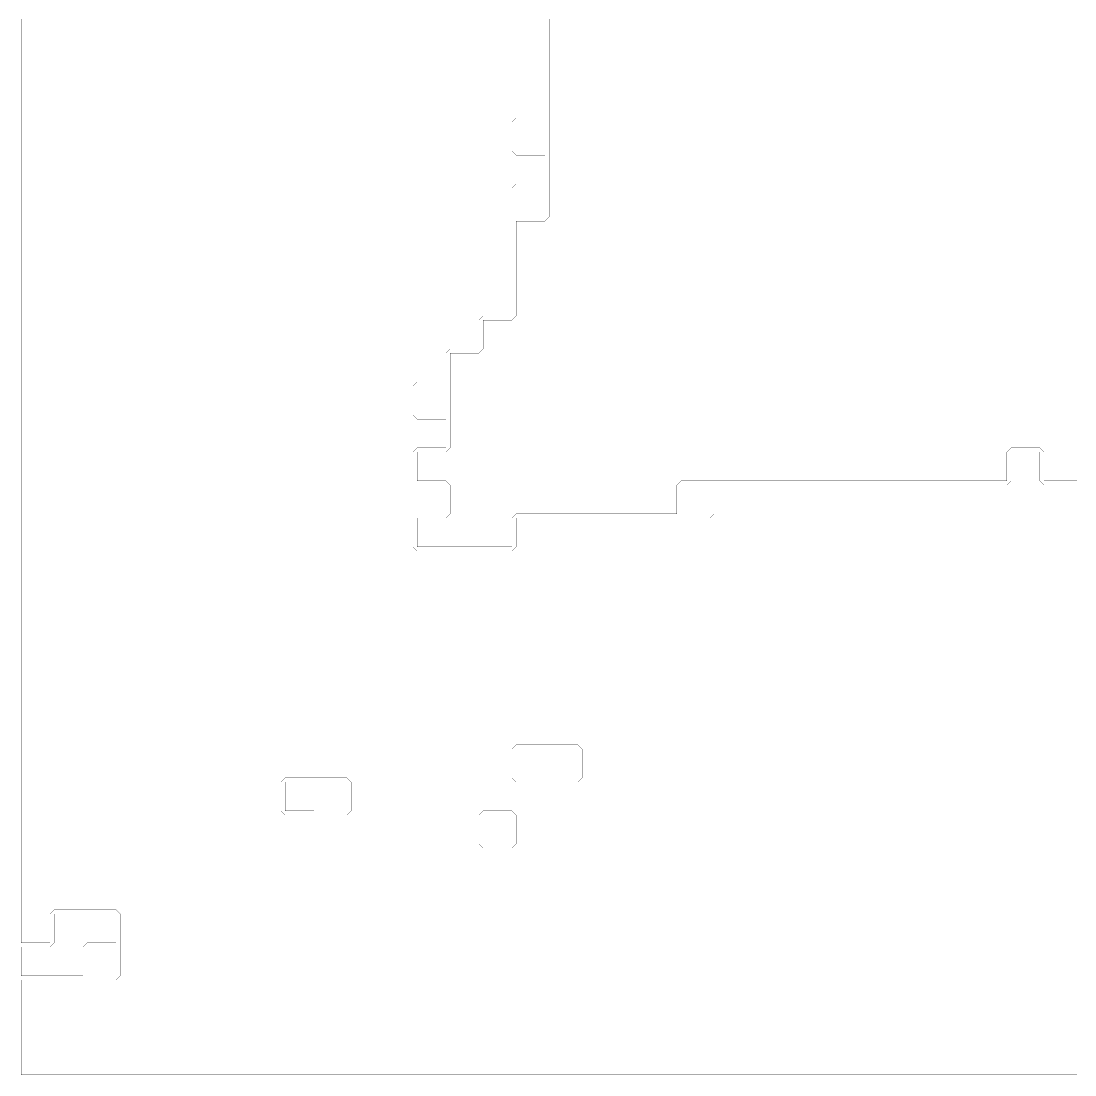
# Model space of a CAD drawing. Header units: metres. Extents: x 0 to 4990, y -4990 to 0.
# Drawn here: x 0 to 2495, y -4990 to -2495 of the extents above; entities that cross this region are included whole.
import ezdxf

# ---------------------------------------------------------------- set-up
doc = ezdxf.new("R2010")
doc.units = ezdxf.units.M
doc.layers.add('conductor', color=1, linetype='Continuous')
doc.layers.add('substrate', color=5, linetype='Continuous')

msp = doc.modelspace()

# ---------------------------------------------------------------- linework, layer by layer
at = {"layer": 'conductor', "const_width": 0.5}
msp.add_lwpolyline([(1250, -2490.234375), (1250, -2500), (1250, -2509.765625), (1250, -2519.53125), (1250, -2529.296875), (1250, -2539.0625), (1250, -2548.828125), (1250, -2558.59375), (1250, -2568.359375), (1250, -2578.125), (1250, -2587.890625), (1250, -2597.65625), (1250, -2607.421875), (1250, -2617.1875), (1250, -2626.953125), (1250, -2636.71875), (1250, -2646.484375), (1250, -2656.25), (1250, -2666.015625), (1250, -2675.78125), (1250, -2685.546875), (1250, -2695.3125), (1250, -2705.078125), (1250, -2714.84375), (1250, -2724.609375), (1250, -2734.375), (1250, -2744.140625), (1250, -2753.90625), (1250, -2763.671875), (1250, -2773.4375), (1250, -2783.203125), (1250, -2792.96875), (1250, -2802.734375), (1250, -2812.5), (1250, -2822.265625), (1250, -2832.03125), (1250, -2841.796875), (1250, -2851.5625), (1250, -2861.328125), (1250, -2871.09375), (1250, -2880.859375), (1250, -2890.625), (1250, -2900.390625), (1250, -2910.15625), (1250, -2919.921875), (1250, -2929.6875), (1250, -2939.453125), (1250, -2949.21875), (1250, -2958.984375), (1240.234375, -2968.75), (1230.46875, -2968.75), (1220.703125, -2968.75), (1210.9375, -2968.75), (1201.171875, -2968.75), (1191.40625, -2968.75), (1181.640625, -2968.75), (1171.875, -2968.75), (1171.875, -2978.515625), (1171.875, -2988.28125), (1171.875, -2998.046875), (1171.875, -3007.8125), (1171.875, -3017.578125), (1171.875, -3027.34375), (1171.875, -3037.109375), (1171.875, -3046.875), (1171.875, -3056.640625), (1171.875, -3066.40625), (1171.875, -3076.171875), (1171.875, -3085.9375), (1171.875, -3095.703125), (1171.875, -3105.46875), (1171.875, -3115.234375), (1171.875, -3125), (1171.875, -3134.765625), (1171.875, -3144.53125), (1171.875, -3154.296875), (1171.875, -3164.0625), (1171.875, -3173.828125), (1171.875, -3183.59375), (1171.875, -3193.359375), (1162.109375, -3203.125), (1152.34375, -3203.125), (1142.578125, -3203.125), (1132.8125, -3203.125), (1123.046875, -3203.125), (1113.28125, -3203.125), (1103.515625, -3203.125), (1093.75, -3203.125), (1093.75, -3212.890625), (1093.75, -3222.65625), (1093.75, -3232.421875), (1093.75, -3242.1875), (1093.75, -3251.953125), (1093.75, -3261.71875), (1093.75, -3271.484375), (1083.984375, -3281.25), (1074.21875, -3281.25), (1064.453125, -3281.25), (1054.6875, -3281.25), (1044.921875, -3281.25), (1035.15625, -3281.25), (1025.390625, -3281.25), (1015.625, -3281.25), (1015.625, -3291.015625), (1015.625, -3300.78125), (1015.625, -3310.546875), (1015.625, -3320.3125), (1015.625, -3330.078125), (1015.625, -3339.84375), (1015.625, -3349.609375), (1015.625, -3359.375), (1015.625, -3369.140625), (1015.625, -3378.90625), (1015.625, -3388.671875), (1015.625, -3398.4375), (1015.625, -3408.203125), (1015.625, -3417.96875), (1015.625, -3427.734375), (1015.625, -3437.5), (1015.625, -3447.265625), (1015.625, -3457.03125), (1015.625, -3466.796875), (1015.625, -3476.5625), (1015.625, -3486.328125), (1015.625, -3496.09375), (1015.625, -3505.859375), (1005.859375, -3515.625), (996.09375, -3515.625), (986.328125, -3515.625), (976.5625, -3515.625), (966.796875, -3515.625), (957.03125, -3515.625), (947.265625, -3515.625), (937.5, -3515.625), (937.5, -3525.390625), (937.5, -3535.15625), (937.5, -3544.921875), (937.5, -3554.6875), (937.5, -3564.453125), (937.5, -3574.21875), (937.5, -3583.984375), (947.265625, -3583.984375), (957.03125, -3583.984375), (966.796875, -3583.984375), (976.5625, -3583.984375), (986.328125, -3583.984375), (996.09375, -3583.984375), (1005.859375, -3583.984375), (1015.625, -3593.75), (1015.625, -3603.515625), (1015.625, -3613.28125), (1015.625, -3623.046875), (1015.625, -3632.8125), (1015.625, -3642.578125), (1015.625, -3652.34375), (1015.625, -3662.109375), (1005.859375, -3671.875), (996.09375, -3671.875), (986.328125, -3671.875), (976.5625, -3671.875), (966.796875, -3671.875), (957.03125, -3671.875), (947.265625, -3671.875), (937.5, -3671.875), (937.5, -3681.640625), (937.5, -3691.40625), (937.5, -3701.171875), (937.5, -3710.9375), (937.5, -3720.703125), (937.5, -3730.46875), (937.5, -3740.234375), (947.265625, -3740.234375), (957.03125, -3740.234375), (966.796875, -3740.234375), (976.5625, -3740.234375), (986.328125, -3740.234375), (996.09375, -3740.234375), (1005.859375, -3740.234375), (1015.625, -3740.234375), (1025.390625, -3740.234375), (1035.15625, -3740.234375), (1044.921875, -3740.234375), (1054.6875, -3740.234375), (1064.453125, -3740.234375), (1074.21875, -3740.234375), (1083.984375, -3740.234375), (1093.75, -3740.234375), (1103.515625, -3740.234375), (1113.28125, -3740.234375), (1123.046875, -3740.234375), (1132.8125, -3740.234375), (1142.578125, -3740.234375), (1152.34375, -3740.234375), (1162.109375, -3740.234375), (1162.109375, -3730.46875), (1162.109375, -3720.703125), (1162.109375, -3710.9375), (1162.109375, -3701.171875), (1162.109375, -3691.40625), (1162.109375, -3681.640625), (1162.109375, -3671.875), (1171.875, -3662.109375), (1181.640625, -3662.109375), (1191.40625, -3662.109375), (1201.171875, -3662.109375), (1210.9375, -3662.109375), (1220.703125, -3662.109375), (1230.46875, -3662.109375), (1240.234375, -3662.109375), (1250, -3662.109375), (1259.765625, -3662.109375), (1269.53125, -3662.109375), (1279.296875, -3662.109375), (1289.0625, -3662.109375), (1298.828125, -3662.109375), (1308.59375, -3662.109375), (1318.359375, -3662.109375), (1328.125, -3662.109375), (1337.890625, -3662.109375), (1347.65625, -3662.109375), (1357.421875, -3662.109375), (1367.1875, -3662.109375), (1376.953125, -3662.109375), (1386.71875, -3662.109375), (1396.484375, -3662.109375), (1406.25, -3662.109375), (1416.015625, -3662.109375), (1425.78125, -3662.109375), (1435.546875, -3662.109375), (1445.3125, -3662.109375), (1455.078125, -3662.109375), (1464.84375, -3662.109375), (1474.609375, -3662.109375), (1484.375, -3662.109375), (1494.140625, -3662.109375), (1503.90625, -3662.109375), (1513.671875, -3662.109375), (1523.4375, -3662.109375), (1533.203125, -3662.109375), (1542.96875, -3662.109375), (1552.734375, -3662.109375), (1552.734375, -3652.34375), (1552.734375, -3642.578125), (1552.734375, -3632.8125), (1552.734375, -3623.046875), (1552.734375, -3613.28125), (1552.734375, -3603.515625), (1552.734375, -3593.75), (1562.5, -3583.984375), (1572.265625, -3583.984375), (1582.03125, -3583.984375), (1591.796875, -3583.984375), (1601.5625, -3583.984375), (1611.328125, -3583.984375), (1621.09375, -3583.984375), (1630.859375, -3583.984375), (1640.625, -3583.984375), (1650.390625, -3583.984375), (1660.15625, -3583.984375), (1669.921875, -3583.984375), (1679.6875, -3583.984375), (1689.453125, -3583.984375), (1699.21875, -3583.984375), (1708.984375, -3583.984375), (1718.75, -3583.984375), (1728.515625, -3583.984375), (1738.28125, -3583.984375), (1748.046875, -3583.984375), (1757.8125, -3583.984375), (1767.578125, -3583.984375), (1777.34375, -3583.984375), (1787.109375, -3583.984375), (1796.875, -3583.984375), (1806.640625, -3583.984375), (1816.40625, -3583.984375), (1826.171875, -3583.984375), (1835.9375, -3583.984375), (1845.703125, -3583.984375), (1855.46875, -3583.984375), (1865.234375, -3583.984375), (1875, -3583.984375), (1884.765625, -3583.984375), (1894.53125, -3583.984375), (1904.296875, -3583.984375), (1914.0625, -3583.984375), (1923.828125, -3583.984375), (1933.59375, -3583.984375), (1943.359375, -3583.984375), (1953.125, -3583.984375), (1962.890625, -3583.984375), (1972.65625, -3583.984375), (1982.421875, -3583.984375), (1992.1875, -3583.984375), (2001.953125, -3583.984375), (2011.71875, -3583.984375), (2021.484375, -3583.984375), (2031.25, -3583.984375), (2041.015625, -3583.984375), (2050.78125, -3583.984375), (2060.546875, -3583.984375), (2070.3125, -3583.984375), (2080.078125, -3583.984375), (2089.84375, -3583.984375), (2099.609375, -3583.984375), (2109.375, -3583.984375), (2119.140625, -3583.984375), (2128.90625, -3583.984375), (2138.671875, -3583.984375), (2148.4375, -3583.984375), (2158.203125, -3583.984375), (2167.96875, -3583.984375), (2177.734375, -3583.984375), (2187.5, -3583.984375), (2197.265625, -3583.984375), (2207.03125, -3583.984375), (2216.796875, -3583.984375), (2226.5625, -3583.984375), (2236.328125, -3583.984375), (2246.09375, -3583.984375), (2255.859375, -3583.984375), (2265.625, -3583.984375), (2275.390625, -3583.984375), (2285.15625, -3583.984375), (2294.921875, -3583.984375), (2304.6875, -3583.984375), (2314.453125, -3583.984375), (2324.21875, -3583.984375), (2333.984375, -3583.984375), (2333.984375, -3574.21875), (2333.984375, -3564.453125), (2333.984375, -3554.6875), (2333.984375, -3544.921875), (2333.984375, -3535.15625), (2333.984375, -3525.390625), (2333.984375, -3515.625), (2343.75, -3505.859375), (2353.515625, -3505.859375), (2363.28125, -3505.859375), (2373.046875, -3505.859375), (2382.8125, -3505.859375), (2392.578125, -3505.859375), (2402.34375, -3505.859375), (2412.109375, -3505.859375), (2421.875, -3515.625), (2421.875, -3525.390625), (2421.875, -3535.15625), (2421.875, -3544.921875), (2421.875, -3554.6875), (2421.875, -3564.453125), (2421.875, -3574.21875), (2421.875, -3583.984375), (2431.640625, -3583.984375), (2441.40625, -3583.984375), (2451.171875, -3583.984375), (2460.9375, -3583.984375), (2470.703125, -3583.984375), (2480.46875, -3583.984375), (2490.234375, -3583.984375), (2500, -3583.984375)], dxfattribs=at)
for points in [[(625, -4296.875), (625, -4306.640625), (625, -4316.40625), (625, -4326.171875), (625, -4335.9375), (625, -4345.703125), (625, -4355.46875), (625, -4365.234375), (634.765625, -4365.234375), (644.53125, -4365.234375), (654.296875, -4365.234375), (664.0625, -4365.234375), (673.828125, -4365.234375), (683.59375, -4365.234375), (693.359375, -4365.234375), (693.359375, -4355.46875), (693.359375, -4345.703125), (693.359375, -4335.9375), (693.359375, -4326.171875), (693.359375, -4316.40625), (693.359375, -4306.640625), (693.359375, -4296.875), (683.59375, -4296.875), (673.828125, -4296.875), (664.0625, -4296.875), (654.296875, -4296.875), (644.53125, -4296.875), (634.765625, -4296.875)], [(78.125, -4609.375), (78.125, -4619.140625), (78.125, -4628.90625), (78.125, -4638.671875), (78.125, -4648.4375), (78.125, -4658.203125), (78.125, -4667.96875), (78.125, -4677.734375), (68.359375, -4687.5), (58.59375, -4687.5), (48.828125, -4687.5), (39.0625, -4687.5), (29.296875, -4687.5), (19.53125, -4687.5), (9.765625, -4687.5), (0, -4687.5), (0, -4697.265625), (0, -4707.03125), (0, -4716.796875), (0, -4726.5625), (0, -4736.328125), (0, -4746.09375), (0, -4755.859375), (9.765625, -4755.859375), (19.53125, -4755.859375), (29.296875, -4755.859375), (39.0625, -4755.859375), (48.828125, -4755.859375), (58.59375, -4755.859375), (68.359375, -4755.859375), (78.125, -4755.859375), (87.890625, -4755.859375), (97.65625, -4755.859375), (107.421875, -4755.859375), (117.1875, -4755.859375), (126.953125, -4755.859375), (136.71875, -4755.859375), (146.484375, -4755.859375), (146.484375, -4746.09375), (146.484375, -4736.328125), (146.484375, -4726.5625), (146.484375, -4716.796875), (146.484375, -4707.03125), (146.484375, -4697.265625), (146.484375, -4687.5), (156.25, -4677.734375), (166.015625, -4677.734375), (175.78125, -4677.734375), (185.546875, -4677.734375), (195.3125, -4677.734375), (205.078125, -4677.734375), (214.84375, -4677.734375), (224.609375, -4677.734375), (224.609375, -4667.96875), (224.609375, -4658.203125), (224.609375, -4648.4375), (224.609375, -4638.671875), (224.609375, -4628.90625), (224.609375, -4619.140625), (224.609375, -4609.375), (214.84375, -4609.375), (205.078125, -4609.375), (195.3125, -4609.375), (185.546875, -4609.375), (175.78125, -4609.375), (166.015625, -4609.375), (156.25, -4609.375), (146.484375, -4609.375), (136.71875, -4609.375), (126.953125, -4609.375), (117.1875, -4609.375), (107.421875, -4609.375), (97.65625, -4609.375), (87.890625, -4609.375)]]:
    msp.add_lwpolyline(points, close=True, dxfattribs=at)
at = {"layer": 'substrate', "const_width": 0.5}
for points in [[(0, -2490.234375), (0, -2500), (0, -2509.765625), (0, -2519.53125), (0, -2529.296875), (0, -2539.0625), (0, -2548.828125), (0, -2558.59375), (0, -2568.359375), (0, -2578.125), (0, -2587.890625), (0, -2597.65625), (0, -2607.421875), (0, -2617.1875), (0, -2626.953125), (0, -2636.71875), (0, -2646.484375), (0, -2656.25), (0, -2666.015625), (0, -2675.78125), (0, -2685.546875), (0, -2695.3125), (0, -2705.078125), (0, -2714.84375), (0, -2724.609375), (0, -2734.375), (0, -2744.140625), (0, -2753.90625), (0, -2763.671875), (0, -2773.4375), (0, -2783.203125), (0, -2792.96875), (0, -2802.734375), (0, -2812.5), (0, -2822.265625), (0, -2832.03125), (0, -2841.796875), (0, -2851.5625), (0, -2861.328125), (0, -2871.09375), (0, -2880.859375), (0, -2890.625), (0, -2900.390625), (0, -2910.15625), (0, -2919.921875), (0, -2929.6875), (0, -2939.453125), (0, -2949.21875), (0, -2958.984375), (0, -2968.75), (0, -2978.515625), (0, -2988.28125), (0, -2998.046875), (0, -3007.8125), (0, -3017.578125), (0, -3027.34375), (0, -3037.109375), (0, -3046.875), (0, -3056.640625), (0, -3066.40625), (0, -3076.171875), (0, -3085.9375), (0, -3095.703125), (0, -3105.46875), (0, -3115.234375), (0, -3125), (0, -3134.765625), (0, -3144.53125), (0, -3154.296875), (0, -3164.0625), (0, -3173.828125), (0, -3183.59375), (0, -3193.359375), (0, -3203.125), (0, -3212.890625), (0, -3222.65625), (0, -3232.421875), (0, -3242.1875), (0, -3251.953125), (0, -3261.71875), (0, -3271.484375), (0, -3281.25), (0, -3291.015625), (0, -3300.78125), (0, -3310.546875), (0, -3320.3125), (0, -3330.078125), (0, -3339.84375), (0, -3349.609375), (0, -3359.375), (0, -3369.140625), (0, -3378.90625), (0, -3388.671875), (0, -3398.4375), (0, -3408.203125), (0, -3417.96875), (0, -3427.734375), (0, -3437.5), (0, -3447.265625), (0, -3457.03125), (0, -3466.796875), (0, -3476.5625), (0, -3486.328125), (0, -3496.09375), (0, -3505.859375), (0, -3515.625), (0, -3525.390625), (0, -3535.15625), (0, -3544.921875), (0, -3554.6875), (0, -3564.453125), (0, -3574.21875), (0, -3583.984375), (0, -3593.75), (0, -3603.515625), (0, -3613.28125), (0, -3623.046875), (0, -3632.8125), (0, -3642.578125), (0, -3652.34375), (0, -3662.109375), (0, -3671.875), (0, -3681.640625), (0, -3691.40625), (0, -3701.171875), (0, -3710.9375), (0, -3720.703125), (0, -3730.46875), (0, -3740.234375), (0, -3750), (0, -3759.765625), (0, -3769.53125), (0, -3779.296875), (0, -3789.0625), (0, -3798.828125), (0, -3808.59375), (0, -3818.359375), (0, -3828.125), (0, -3837.890625), (0, -3847.65625), (0, -3857.421875), (0, -3867.1875), (0, -3876.953125), (0, -3886.71875), (0, -3896.484375), (0, -3906.25), (0, -3916.015625), (0, -3925.78125), (0, -3935.546875), (0, -3945.3125), (0, -3955.078125), (0, -3964.84375), (0, -3974.609375), (0, -3984.375), (0, -3994.140625), (0, -4003.90625), (0, -4013.671875), (0, -4023.4375), (0, -4033.203125), (0, -4042.96875), (0, -4052.734375), (0, -4062.5), (0, -4072.265625), (0, -4082.03125), (0, -4091.796875), (0, -4101.5625), (0, -4111.328125), (0, -4121.09375), (0, -4130.859375), (0, -4140.625), (0, -4150.390625), (0, -4160.15625), (0, -4169.921875), (0, -4179.6875), (0, -4189.453125), (0, -4199.21875), (0, -4208.984375), (0, -4218.75), (0, -4228.515625), (0, -4238.28125), (0, -4248.046875), (0, -4257.8125), (0, -4267.578125), (0, -4277.34375), (0, -4287.109375), (0, -4296.875), (0, -4306.640625), (0, -4316.40625), (0, -4326.171875), (0, -4335.9375), (0, -4345.703125), (0, -4355.46875), (0, -4365.234375), (0, -4375), (0, -4384.765625), (0, -4394.53125), (0, -4404.296875), (0, -4414.0625), (0, -4423.828125), (0, -4433.59375), (0, -4443.359375), (0, -4453.125), (0, -4462.890625), (0, -4472.65625), (0, -4482.421875), (0, -4492.1875), (0, -4501.953125), (0, -4511.71875), (0, -4521.484375), (0, -4531.25), (0, -4541.015625), (0, -4550.78125), (0, -4560.546875), (0, -4570.3125), (0, -4580.078125), (0, -4589.84375), (0, -4599.609375), (0, -4609.375), (0, -4619.140625), (0, -4628.90625), (0, -4638.671875), (0, -4648.4375), (0, -4658.203125), (0, -4667.96875), (0, -4677.734375), (9.765625, -4677.734375), (19.53125, -4677.734375), (29.296875, -4677.734375), (39.0625, -4677.734375), (48.828125, -4677.734375), (58.59375, -4677.734375), (68.359375, -4677.734375), (68.359375, -4667.96875), (68.359375, -4658.203125), (68.359375, -4648.4375), (68.359375, -4638.671875), (68.359375, -4628.90625), (68.359375, -4619.140625), (68.359375, -4609.375), (78.125, -4599.609375), (87.890625, -4599.609375), (97.65625, -4599.609375), (107.421875, -4599.609375), (117.1875, -4599.609375), (126.953125, -4599.609375), (136.71875, -4599.609375), (146.484375, -4599.609375), (156.25, -4599.609375), (166.015625, -4599.609375), (175.78125, -4599.609375), (185.546875, -4599.609375), (195.3125, -4599.609375), (205.078125, -4599.609375), (214.84375, -4599.609375), (224.609375, -4599.609375), (234.375, -4609.375), (234.375, -4619.140625), (234.375, -4628.90625), (234.375, -4638.671875), (234.375, -4648.4375), (234.375, -4658.203125), (234.375, -4667.96875), (234.375, -4677.734375), (234.375, -4687.5), (234.375, -4697.265625), (234.375, -4707.03125), (234.375, -4716.796875), (234.375, -4726.5625), (234.375, -4736.328125), (234.375, -4746.09375), (234.375, -4755.859375), (224.609375, -4765.625), (214.84375, -4765.625), (205.078125, -4765.625), (195.3125, -4765.625), (185.546875, -4765.625), (175.78125, -4765.625), (166.015625, -4765.625), (156.25, -4765.625), (146.484375, -4765.625), (136.71875, -4765.625), (126.953125, -4765.625), (117.1875, -4765.625), (107.421875, -4765.625), (97.65625, -4765.625), (87.890625, -4765.625), (78.125, -4765.625), (68.359375, -4765.625), (58.59375, -4765.625), (48.828125, -4765.625), (39.0625, -4765.625), (29.296875, -4765.625), (19.53125, -4765.625), (9.765625, -4765.625), (0, -4765.625), (0, -4775.390625), (0, -4785.15625), (0, -4794.921875), (0, -4804.6875), (0, -4814.453125), (0, -4824.21875), (0, -4833.984375), (0, -4843.75), (0, -4853.515625), (0, -4863.28125), (0, -4873.046875), (0, -4882.8125), (0, -4892.578125), (0, -4902.34375), (0, -4912.109375), (0, -4921.875), (0, -4931.640625), (0, -4941.40625), (0, -4951.171875), (0, -4960.9375), (0, -4970.703125), (0, -4980.46875), (0, -4990.234375), (9.765625, -4990.234375), (19.53125, -4990.234375), (29.296875, -4990.234375), (39.0625, -4990.234375), (48.828125, -4990.234375), (58.59375, -4990.234375), (68.359375, -4990.234375), (78.125, -4990.234375), (87.890625, -4990.234375), (97.65625, -4990.234375), (107.421875, -4990.234375), (117.1875, -4990.234375), (126.953125, -4990.234375), (136.71875, -4990.234375), (146.484375, -4990.234375), (156.25, -4990.234375), (166.015625, -4990.234375), (175.78125, -4990.234375), (185.546875, -4990.234375), (195.3125, -4990.234375), (205.078125, -4990.234375), (214.84375, -4990.234375), (224.609375, -4990.234375), (234.375, -4990.234375), (244.140625, -4990.234375), (253.90625, -4990.234375), (263.671875, -4990.234375), (273.4375, -4990.234375), (283.203125, -4990.234375), (292.96875, -4990.234375), (302.734375, -4990.234375), (312.5, -4990.234375), (322.265625, -4990.234375), (332.03125, -4990.234375), (341.796875, -4990.234375), (351.5625, -4990.234375), (361.328125, -4990.234375), (371.09375, -4990.234375), (380.859375, -4990.234375), (390.625, -4990.234375), (400.390625, -4990.234375), (410.15625, -4990.234375), (419.921875, -4990.234375), (429.6875, -4990.234375), (439.453125, -4990.234375), (449.21875, -4990.234375), (458.984375, -4990.234375), (468.75, -4990.234375), (478.515625, -4990.234375), (488.28125, -4990.234375), (498.046875, -4990.234375), (507.8125, -4990.234375), (517.578125, -4990.234375), (527.34375, -4990.234375), (537.109375, -4990.234375), (546.875, -4990.234375), (556.640625, -4990.234375), (566.40625, -4990.234375), (576.171875, -4990.234375), (585.9375, -4990.234375), (595.703125, -4990.234375), (605.46875, -4990.234375), (615.234375, -4990.234375), (625, -4990.234375), (634.765625, -4990.234375), (644.53125, -4990.234375), (654.296875, -4990.234375), (664.0625, -4990.234375), (673.828125, -4990.234375), (683.59375, -4990.234375), (693.359375, -4990.234375), (703.125, -4990.234375), (712.890625, -4990.234375), (722.65625, -4990.234375), (732.421875, -4990.234375), (742.1875, -4990.234375), (751.953125, -4990.234375), (761.71875, -4990.234375), (771.484375, -4990.234375), (781.25, -4990.234375), (791.015625, -4990.234375), (800.78125, -4990.234375), (810.546875, -4990.234375), (820.3125, -4990.234375), (830.078125, -4990.234375), (839.84375, -4990.234375), (849.609375, -4990.234375), (859.375, -4990.234375), (869.140625, -4990.234375), (878.90625, -4990.234375), (888.671875, -4990.234375), (898.4375, -4990.234375), (908.203125, -4990.234375), (917.96875, -4990.234375), (927.734375, -4990.234375), (937.5, -4990.234375), (947.265625, -4990.234375), (957.03125, -4990.234375), (966.796875, -4990.234375), (976.5625, -4990.234375), (986.328125, -4990.234375), (996.09375, -4990.234375), (1005.859375, -4990.234375), (1015.625, -4990.234375), (1025.390625, -4990.234375), (1035.15625, -4990.234375), (1044.921875, -4990.234375), (1054.6875, -4990.234375), (1064.453125, -4990.234375), (1074.21875, -4990.234375), (1083.984375, -4990.234375), (1093.75, -4990.234375), (1103.515625, -4990.234375), (1113.28125, -4990.234375), (1123.046875, -4990.234375), (1132.8125, -4990.234375), (1142.578125, -4990.234375), (1152.34375, -4990.234375), (1162.109375, -4990.234375), (1171.875, -4990.234375), (1181.640625, -4990.234375), (1191.40625, -4990.234375), (1201.171875, -4990.234375), (1210.9375, -4990.234375), (1220.703125, -4990.234375), (1230.46875, -4990.234375), (1240.234375, -4990.234375), (1250, -4990.234375), (1259.765625, -4990.234375), (1269.53125, -4990.234375), (1279.296875, -4990.234375), (1289.0625, -4990.234375), (1298.828125, -4990.234375), (1308.59375, -4990.234375), (1318.359375, -4990.234375), (1328.125, -4990.234375), (1337.890625, -4990.234375), (1347.65625, -4990.234375), (1357.421875, -4990.234375), (1367.1875, -4990.234375), (1376.953125, -4990.234375), (1386.71875, -4990.234375), (1396.484375, -4990.234375), (1406.25, -4990.234375), (1416.015625, -4990.234375), (1425.78125, -4990.234375), (1435.546875, -4990.234375), (1445.3125, -4990.234375), (1455.078125, -4990.234375), (1464.84375, -4990.234375), (1474.609375, -4990.234375), (1484.375, -4990.234375), (1494.140625, -4990.234375), (1503.90625, -4990.234375), (1513.671875, -4990.234375), (1523.4375, -4990.234375), (1533.203125, -4990.234375), (1542.96875, -4990.234375), (1552.734375, -4990.234375), (1562.5, -4990.234375), (1572.265625, -4990.234375), (1582.03125, -4990.234375), (1591.796875, -4990.234375), (1601.5625, -4990.234375), (1611.328125, -4990.234375), (1621.09375, -4990.234375), (1630.859375, -4990.234375), (1640.625, -4990.234375), (1650.390625, -4990.234375), (1660.15625, -4990.234375), (1669.921875, -4990.234375), (1679.6875, -4990.234375), (1689.453125, -4990.234375), (1699.21875, -4990.234375), (1708.984375, -4990.234375), (1718.75, -4990.234375), (1728.515625, -4990.234375), (1738.28125, -4990.234375), (1748.046875, -4990.234375), (1757.8125, -4990.234375), (1767.578125, -4990.234375), (1777.34375, -4990.234375), (1787.109375, -4990.234375), (1796.875, -4990.234375), (1806.640625, -4990.234375), (1816.40625, -4990.234375), (1826.171875, -4990.234375), (1835.9375, -4990.234375), (1845.703125, -4990.234375), (1855.46875, -4990.234375), (1865.234375, -4990.234375), (1875, -4990.234375), (1884.765625, -4990.234375), (1894.53125, -4990.234375), (1904.296875, -4990.234375), (1914.0625, -4990.234375), (1923.828125, -4990.234375), (1933.59375, -4990.234375), (1943.359375, -4990.234375), (1953.125, -4990.234375), (1962.890625, -4990.234375), (1972.65625, -4990.234375), (1982.421875, -4990.234375), (1992.1875, -4990.234375), (2001.953125, -4990.234375), (2011.71875, -4990.234375), (2021.484375, -4990.234375), (2031.25, -4990.234375), (2041.015625, -4990.234375), (2050.78125, -4990.234375), (2060.546875, -4990.234375), (2070.3125, -4990.234375), (2080.078125, -4990.234375), (2089.84375, -4990.234375), (2099.609375, -4990.234375), (2109.375, -4990.234375), (2119.140625, -4990.234375), (2128.90625, -4990.234375), (2138.671875, -4990.234375), (2148.4375, -4990.234375), (2158.203125, -4990.234375), (2167.96875, -4990.234375), (2177.734375, -4990.234375), (2187.5, -4990.234375), (2197.265625, -4990.234375), (2207.03125, -4990.234375), (2216.796875, -4990.234375), (2226.5625, -4990.234375), (2236.328125, -4990.234375), (2246.09375, -4990.234375), (2255.859375, -4990.234375), (2265.625, -4990.234375), (2275.390625, -4990.234375), (2285.15625, -4990.234375), (2294.921875, -4990.234375), (2304.6875, -4990.234375), (2314.453125, -4990.234375), (2324.21875, -4990.234375), (2333.984375, -4990.234375), (2343.75, -4990.234375), (2353.515625, -4990.234375), (2363.28125, -4990.234375), (2373.046875, -4990.234375), (2382.8125, -4990.234375), (2392.578125, -4990.234375), (2402.34375, -4990.234375), (2412.109375, -4990.234375), (2421.875, -4990.234375), (2431.640625, -4990.234375), (2441.40625, -4990.234375), (2451.171875, -4990.234375), (2460.9375, -4990.234375), (2470.703125, -4990.234375), (2480.46875, -4990.234375), (2490.234375, -4990.234375), (2500, -4990.234375)], [(2500, -3593.75), (2490.234375, -3593.75), (2480.46875, -3593.75), (2470.703125, -3593.75), (2460.9375, -3593.75), (2451.171875, -3593.75), (2441.40625, -3593.75), (2431.640625, -3593.75), (2421.875, -3593.75), (2412.109375, -3583.984375), (2412.109375, -3574.21875), (2412.109375, -3564.453125), (2412.109375, -3554.6875), (2412.109375, -3544.921875), (2412.109375, -3535.15625), (2412.109375, -3525.390625), (2412.109375, -3515.625), (2402.34375, -3515.625), (2392.578125, -3515.625), (2382.8125, -3515.625), (2373.046875, -3515.625), (2363.28125, -3515.625), (2353.515625, -3515.625), (2343.75, -3515.625), (2343.75, -3525.390625), (2343.75, -3535.15625), (2343.75, -3544.921875), (2343.75, -3554.6875), (2343.75, -3564.453125), (2343.75, -3574.21875), (2343.75, -3583.984375), (2333.984375, -3593.75), (2324.21875, -3593.75), (2314.453125, -3593.75), (2304.6875, -3593.75), (2294.921875, -3593.75), (2285.15625, -3593.75), (2275.390625, -3593.75), (2265.625, -3593.75), (2255.859375, -3593.75), (2246.09375, -3593.75), (2236.328125, -3593.75), (2226.5625, -3593.75), (2216.796875, -3593.75), (2207.03125, -3593.75), (2197.265625, -3593.75), (2187.5, -3593.75), (2177.734375, -3593.75), (2167.96875, -3593.75), (2158.203125, -3593.75), (2148.4375, -3593.75), (2138.671875, -3593.75), (2128.90625, -3593.75), (2119.140625, -3593.75), (2109.375, -3593.75), (2099.609375, -3593.75), (2089.84375, -3593.75), (2080.078125, -3593.75), (2070.3125, -3593.75), (2060.546875, -3593.75), (2050.78125, -3593.75), (2041.015625, -3593.75), (2031.25, -3593.75), (2021.484375, -3593.75), (2011.71875, -3593.75), (2001.953125, -3593.75), (1992.1875, -3593.75), (1982.421875, -3593.75), (1972.65625, -3593.75), (1962.890625, -3593.75), (1953.125, -3593.75), (1943.359375, -3593.75), (1933.59375, -3593.75), (1923.828125, -3593.75), (1914.0625, -3593.75), (1904.296875, -3593.75), (1894.53125, -3593.75), (1884.765625, -3593.75), (1875, -3593.75), (1865.234375, -3593.75), (1855.46875, -3593.75), (1845.703125, -3593.75), (1835.9375, -3593.75), (1826.171875, -3593.75), (1816.40625, -3593.75), (1806.640625, -3593.75), (1796.875, -3593.75), (1787.109375, -3593.75), (1777.34375, -3593.75), (1767.578125, -3593.75), (1757.8125, -3593.75), (1748.046875, -3593.75), (1738.28125, -3593.75), (1728.515625, -3593.75), (1718.75, -3593.75), (1708.984375, -3593.75), (1699.21875, -3593.75), (1689.453125, -3593.75), (1679.6875, -3593.75), (1669.921875, -3593.75), (1660.15625, -3593.75), (1650.390625, -3593.75), (1640.625, -3593.75), (1640.625, -3603.515625), (1640.625, -3613.28125), (1640.625, -3623.046875), (1640.625, -3632.8125), (1640.625, -3642.578125), (1640.625, -3652.34375), (1640.625, -3662.109375), (1630.859375, -3671.875), (1621.09375, -3671.875), (1611.328125, -3671.875), (1601.5625, -3671.875), (1591.796875, -3671.875), (1582.03125, -3671.875), (1572.265625, -3671.875), (1562.5, -3671.875), (1552.734375, -3671.875), (1542.96875, -3671.875), (1533.203125, -3671.875), (1523.4375, -3671.875), (1513.671875, -3671.875), (1503.90625, -3671.875), (1494.140625, -3671.875), (1484.375, -3671.875), (1474.609375, -3671.875), (1464.84375, -3671.875), (1455.078125, -3671.875), (1445.3125, -3671.875), (1435.546875, -3671.875), (1425.78125, -3671.875), (1416.015625, -3671.875), (1406.25, -3671.875), (1396.484375, -3671.875), (1386.71875, -3671.875), (1376.953125, -3671.875), (1367.1875, -3671.875), (1357.421875, -3671.875), (1347.65625, -3671.875), (1337.890625, -3671.875), (1328.125, -3671.875), (1318.359375, -3671.875), (1308.59375, -3671.875), (1298.828125, -3671.875), (1289.0625, -3671.875), (1279.296875, -3671.875), (1269.53125, -3671.875), (1259.765625, -3671.875), (1250, -3671.875), (1240.234375, -3671.875), (1230.46875, -3671.875), (1220.703125, -3671.875), (1210.9375, -3671.875), (1201.171875, -3671.875), (1191.40625, -3671.875), (1181.640625, -3671.875), (1171.875, -3671.875), (1171.875, -3681.640625), (1171.875, -3691.40625), (1171.875, -3701.171875), (1171.875, -3710.9375), (1171.875, -3720.703125), (1171.875, -3730.46875), (1171.875, -3740.234375), (1162.109375, -3750), (1152.34375, -3750), (1142.578125, -3750), (1132.8125, -3750), (1123.046875, -3750), (1113.28125, -3750), (1103.515625, -3750), (1093.75, -3750), (1083.984375, -3750), (1074.21875, -3750), (1064.453125, -3750), (1054.6875, -3750), (1044.921875, -3750), (1035.15625, -3750), (1025.390625, -3750), (1015.625, -3750), (1005.859375, -3750), (996.09375, -3750), (986.328125, -3750), (976.5625, -3750), (966.796875, -3750), (957.03125, -3750), (947.265625, -3750), (937.5, -3750), (927.734375, -3740.234375), (927.734375, -3730.46875), (927.734375, -3720.703125), (927.734375, -3710.9375), (927.734375, -3701.171875), (927.734375, -3691.40625), (927.734375, -3681.640625), (927.734375, -3671.875), (927.734375, -3662.109375), (927.734375, -3652.34375), (927.734375, -3642.578125), (927.734375, -3632.8125), (927.734375, -3623.046875), (927.734375, -3613.28125), (927.734375, -3603.515625), (927.734375, -3593.75), (927.734375, -3583.984375), (927.734375, -3574.21875), (927.734375, -3564.453125), (927.734375, -3554.6875), (927.734375, -3544.921875), (927.734375, -3535.15625), (927.734375, -3525.390625), (927.734375, -3515.625), (937.5, -3505.859375), (947.265625, -3505.859375), (957.03125, -3505.859375), (966.796875, -3505.859375), (976.5625, -3505.859375), (986.328125, -3505.859375), (996.09375, -3505.859375), (1005.859375, -3505.859375), (1005.859375, -3496.09375), (1005.859375, -3486.328125), (1005.859375, -3476.5625), (1005.859375, -3466.796875), (1005.859375, -3457.03125), (1005.859375, -3447.265625), (1005.859375, -3437.5), (996.09375, -3437.5), (986.328125, -3437.5), (976.5625, -3437.5), (966.796875, -3437.5), (957.03125, -3437.5), (947.265625, -3437.5), (937.5, -3437.5), (927.734375, -3427.734375), (927.734375, -3417.96875), (927.734375, -3408.203125), (927.734375, -3398.4375), (927.734375, -3388.671875), (927.734375, -3378.90625), (927.734375, -3369.140625), (927.734375, -3359.375), (937.5, -3349.609375), (947.265625, -3349.609375), (957.03125, -3349.609375), (966.796875, -3349.609375), (976.5625, -3349.609375), (986.328125, -3349.609375), (996.09375, -3349.609375), (1005.859375, -3349.609375), (1005.859375, -3339.84375), (1005.859375, -3330.078125), (1005.859375, -3320.3125), (1005.859375, -3310.546875), (1005.859375, -3300.78125), (1005.859375, -3291.015625), (1005.859375, -3281.25), (1015.625, -3271.484375), (1025.390625, -3271.484375), (1035.15625, -3271.484375), (1044.921875, -3271.484375), (1054.6875, -3271.484375), (1064.453125, -3271.484375), (1074.21875, -3271.484375), (1083.984375, -3271.484375), (1083.984375, -3261.71875), (1083.984375, -3251.953125), (1083.984375, -3242.1875), (1083.984375, -3232.421875), (1083.984375, -3222.65625), (1083.984375, -3212.890625), (1083.984375, -3203.125), (1093.75, -3193.359375), (1103.515625, -3193.359375), (1113.28125, -3193.359375), (1123.046875, -3193.359375), (1132.8125, -3193.359375), (1142.578125, -3193.359375), (1152.34375, -3193.359375), (1162.109375, -3193.359375), (1162.109375, -3183.59375), (1162.109375, -3173.828125), (1162.109375, -3164.0625), (1162.109375, -3154.296875), (1162.109375, -3144.53125), (1162.109375, -3134.765625), (1162.109375, -3125), (1162.109375, -3115.234375), (1162.109375, -3105.46875), (1162.109375, -3095.703125), (1162.109375, -3085.9375), (1162.109375, -3076.171875), (1162.109375, -3066.40625), (1162.109375, -3056.640625), (1162.109375, -3046.875), (1162.109375, -3037.109375), (1162.109375, -3027.34375), (1162.109375, -3017.578125), (1162.109375, -3007.8125), (1162.109375, -2998.046875), (1162.109375, -2988.28125), (1162.109375, -2978.515625), (1162.109375, -2968.75), (1162.109375, -2958.984375), (1162.109375, -2949.21875), (1162.109375, -2939.453125), (1162.109375, -2929.6875), (1162.109375, -2919.921875), (1162.109375, -2910.15625), (1162.109375, -2900.390625), (1162.109375, -2890.625), (1171.875, -2880.859375), (1181.640625, -2880.859375), (1191.40625, -2880.859375), (1201.171875, -2880.859375), (1210.9375, -2880.859375), (1220.703125, -2880.859375), (1230.46875, -2880.859375), (1240.234375, -2880.859375), (1240.234375, -2871.09375), (1240.234375, -2861.328125), (1240.234375, -2851.5625), (1240.234375, -2841.796875), (1240.234375, -2832.03125), (1240.234375, -2822.265625), (1240.234375, -2812.5), (1230.46875, -2812.5), (1220.703125, -2812.5), (1210.9375, -2812.5), (1201.171875, -2812.5), (1191.40625, -2812.5), (1181.640625, -2812.5), (1171.875, -2812.5), (1162.109375, -2802.734375), (1162.109375, -2792.96875), (1162.109375, -2783.203125), (1162.109375, -2773.4375), (1162.109375, -2763.671875), (1162.109375, -2753.90625), (1162.109375, -2744.140625), (1162.109375, -2734.375), (1171.875, -2724.609375), (1181.640625, -2724.609375), (1191.40625, -2724.609375), (1201.171875, -2724.609375), (1210.9375, -2724.609375), (1220.703125, -2724.609375), (1230.46875, -2724.609375), (1240.234375, -2724.609375), (1240.234375, -2714.84375), (1240.234375, -2705.078125), (1240.234375, -2695.3125), (1240.234375, -2685.546875), (1240.234375, -2675.78125), (1240.234375, -2666.015625), (1240.234375, -2656.25), (1240.234375, -2646.484375), (1240.234375, -2636.71875), (1240.234375, -2626.953125), (1240.234375, -2617.1875), (1240.234375, -2607.421875), (1240.234375, -2597.65625), (1240.234375, -2587.890625), (1240.234375, -2578.125), (1240.234375, -2568.359375), (1240.234375, -2558.59375), (1240.234375, -2548.828125), (1240.234375, -2539.0625), (1240.234375, -2529.296875), (1240.234375, -2519.53125), (1240.234375, -2509.765625), (1240.234375, -2500), (1240.234375, -2490.234375)]]:
    msp.add_lwpolyline(points, dxfattribs=at)
for points in [[(1162.109375, -4218.75), (1171.875, -4208.984375), (1181.640625, -4208.984375), (1191.40625, -4208.984375), (1201.171875, -4208.984375), (1210.9375, -4208.984375), (1220.703125, -4208.984375), (1230.46875, -4208.984375), (1240.234375, -4208.984375), (1250, -4208.984375), (1259.765625, -4208.984375), (1269.53125, -4208.984375), (1279.296875, -4208.984375), (1289.0625, -4208.984375), (1298.828125, -4208.984375), (1308.59375, -4208.984375), (1318.359375, -4208.984375), (1328.125, -4218.75), (1328.125, -4228.515625), (1328.125, -4238.28125), (1328.125, -4248.046875), (1328.125, -4257.8125), (1328.125, -4267.578125), (1328.125, -4277.34375), (1328.125, -4287.109375), (1318.359375, -4296.875), (1308.59375, -4296.875), (1298.828125, -4296.875), (1289.0625, -4296.875), (1279.296875, -4296.875), (1269.53125, -4296.875), (1259.765625, -4296.875), (1250, -4296.875), (1240.234375, -4296.875), (1230.46875, -4296.875), (1220.703125, -4296.875), (1210.9375, -4296.875), (1201.171875, -4296.875), (1191.40625, -4296.875), (1181.640625, -4296.875), (1171.875, -4296.875), (1162.109375, -4287.109375), (1162.109375, -4277.34375), (1162.109375, -4267.578125), (1162.109375, -4257.8125), (1162.109375, -4248.046875), (1162.109375, -4238.28125), (1162.109375, -4228.515625)], [(615.234375, -4296.875), (625, -4287.109375), (634.765625, -4287.109375), (644.53125, -4287.109375), (654.296875, -4287.109375), (664.0625, -4287.109375), (673.828125, -4287.109375), (683.59375, -4287.109375), (693.359375, -4287.109375), (703.125, -4287.109375), (712.890625, -4287.109375), (722.65625, -4287.109375), (732.421875, -4287.109375), (742.1875, -4287.109375), (751.953125, -4287.109375), (761.71875, -4287.109375), (771.484375, -4287.109375), (781.25, -4296.875), (781.25, -4306.640625), (781.25, -4316.40625), (781.25, -4326.171875), (781.25, -4335.9375), (781.25, -4345.703125), (781.25, -4355.46875), (781.25, -4365.234375), (771.484375, -4375), (761.71875, -4375), (751.953125, -4375), (742.1875, -4375), (732.421875, -4375), (722.65625, -4375), (712.890625, -4375), (703.125, -4375), (693.359375, -4375), (683.59375, -4375), (673.828125, -4375), (664.0625, -4375), (654.296875, -4375), (644.53125, -4375), (634.765625, -4375), (625, -4375), (615.234375, -4365.234375), (615.234375, -4355.46875), (615.234375, -4345.703125), (615.234375, -4335.9375), (615.234375, -4326.171875), (615.234375, -4316.40625), (615.234375, -4306.640625)], [(1083.984375, -4375), (1093.75, -4365.234375), (1103.515625, -4365.234375), (1113.28125, -4365.234375), (1123.046875, -4365.234375), (1132.8125, -4365.234375), (1142.578125, -4365.234375), (1152.34375, -4365.234375), (1162.109375, -4365.234375), (1171.875, -4375), (1171.875, -4384.765625), (1171.875, -4394.53125), (1171.875, -4404.296875), (1171.875, -4414.0625), (1171.875, -4423.828125), (1171.875, -4433.59375), (1171.875, -4443.359375), (1162.109375, -4453.125), (1152.34375, -4453.125), (1142.578125, -4453.125), (1132.8125, -4453.125), (1123.046875, -4453.125), (1113.28125, -4453.125), (1103.515625, -4453.125), (1093.75, -4453.125), (1083.984375, -4443.359375), (1083.984375, -4433.59375), (1083.984375, -4423.828125), (1083.984375, -4414.0625), (1083.984375, -4404.296875), (1083.984375, -4394.53125), (1083.984375, -4384.765625)]]:
    msp.add_lwpolyline(points, close=True, dxfattribs=at)

doc.saveas('drawing.dxf')
